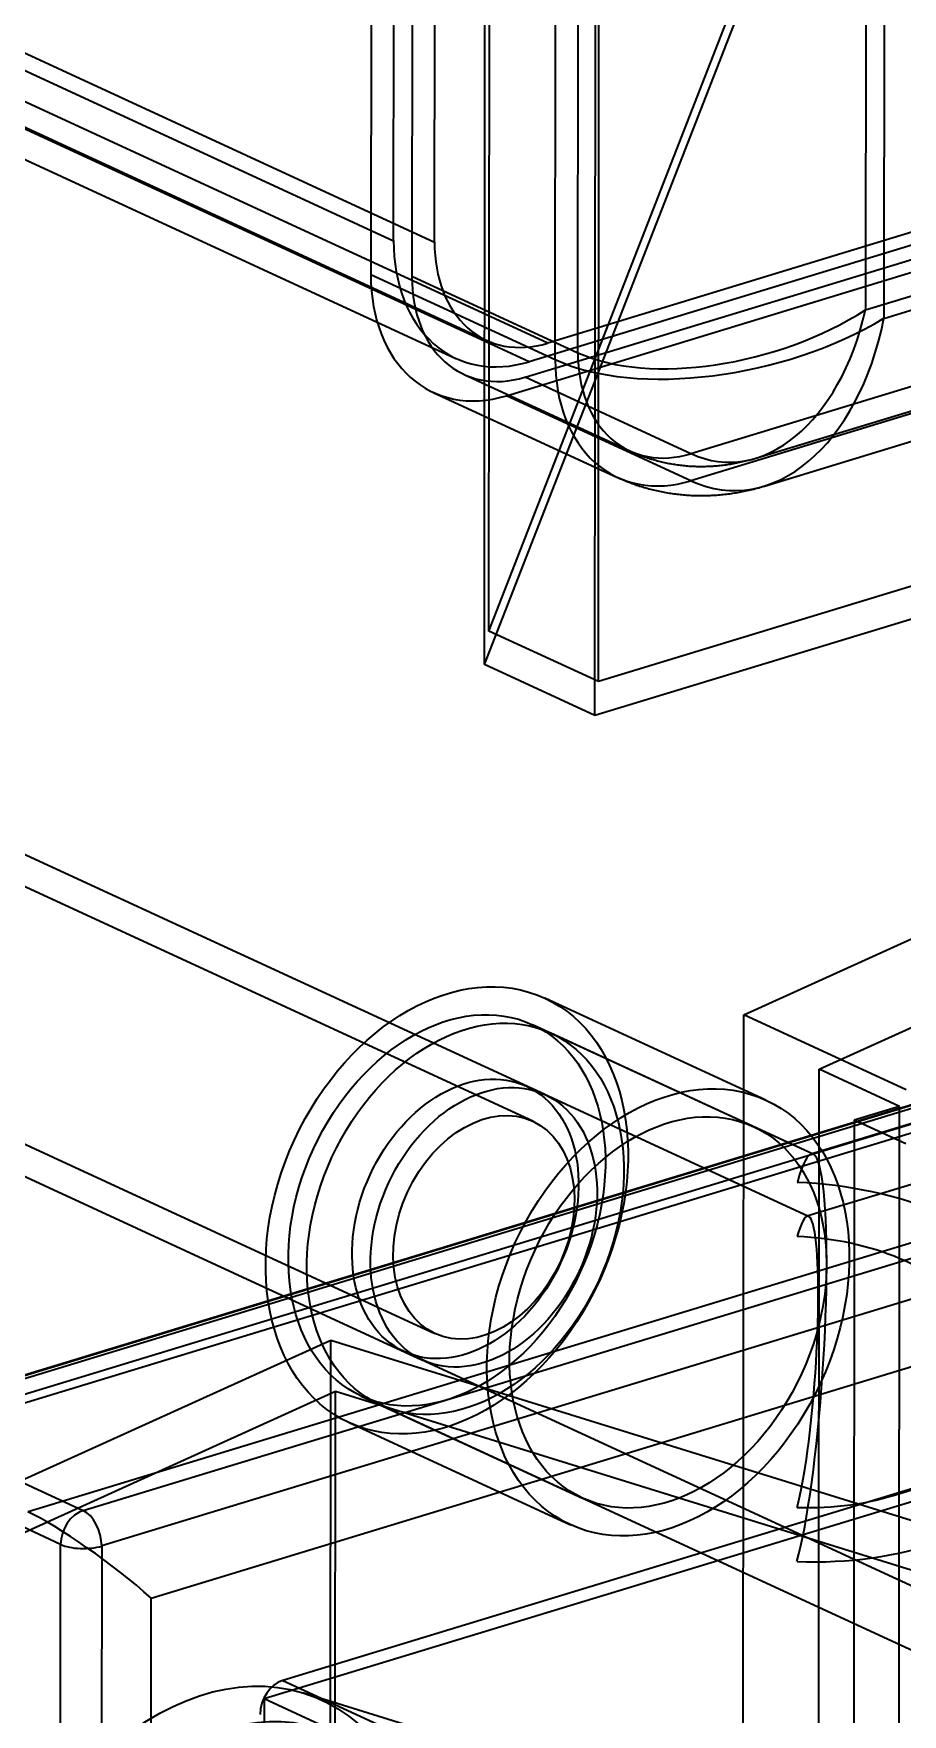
# Model space of a CAD drawing. Header units: millimetres. Extents: x 13 to 1054, y -1204 to 736.
# Drawn here: x 240.8 to 315.2, y 240.9 to 384.7 of the extents above; entities that cross this region are included whole.
import ezdxf

# ---------------------------------------------------------------- set-up
doc = ezdxf.new("R2010")
doc.units = ezdxf.units.MM
doc.layers.add('1', color=7, linetype='Continuous', true_color=0xffffff)

msp = doc.modelspace()

# ---------------------------------------------------------------- linework, layer by layer
at = {"layer": '1', "color": 254, "linetype": 'Continuous', "lineweight": 35}
for p, q in [((279.44, 330.7), (279.58, 531.87)), ((279.83, 333.56), (279.97, 531.03)), ((288.91, 326.33), (289.05, 527.51)), ((289.2, 329.24), (289.34, 526.71)), ((279.44, 330.7), (322.25, 440.43)), ((279.83, 333.56), (321.86, 441.28)), ((455.16, 379.79), (289.2, 329.24)), ((457.98, 377.83), (288.91, 326.33)), ((289.2, 329.24), (279.83, 333.56)), ((288.91, 326.33), (279.44, 330.7))]:
    msp.add_line(p, q, dxfattribs=at)
at = {"layer": '1', "color": 7, "linetype": 'Continuous', "lineweight": 35}
for p, q in [((269.84, 521.67), (269.72, 364.07)), ((273.35, 521.53), (273.24, 363.93)), ((271.66, 366.97), (271.77, 519.94)), ((275.18, 366.84), (275.29, 519.8)), ((287.44, 357.38), (287.56, 514.98)), ((285.5, 356.79), (285.62, 514.39)), ((312.17, 509.38), (312.07, 361.05)), ((313.75, 508.65), (313.64, 360.32)), ((134.72, 431.62), (275.18, 366.84)), ((132.78, 431.03), (271.66, 366.97)), ((139.18, 423.22), (279.64, 358.44)), ((284.86, 358.2), (144.4, 422.99)), ((138.13, 420.95), (277.01, 356.9)), ((283.28, 356.61), (144.4, 420.67)), ((312.07, 361.05), (436.15, 398.84)), ((412.83, 397.17), (284.86, 358.2)), ((313.64, 360.32), (437.73, 398.12)), ((411.25, 395.59), (283.28, 356.61)), ((282.92, 355.29), (414.77, 395.45)), ((281.34, 353.7), (413.19, 393.86)), ((428.97, 388.9), (297.13, 348.74)), ((302.68, 348.36), (433.64, 388.25)), ((428.97, 386.58), (297.13, 346.42)), ((303.41, 345.97), (434.37, 385.85)), ((269.72, 364.07), (285.5, 356.79)), ((273.24, 363.93), (287.44, 357.38)), ((227.74, 265.85), (534.09, 359.15)), ((534.26, 359.49), (227.91, 266.19)), ((534.4, 359.47), (228.06, 266.17)), ((534.47, 357.88), (227.35, 264.35)), ((228.06, 263.85), (534.4, 357.15)), ((277.7, 355.53), (291.9, 348.98)), ((297.13, 348.74), (282.92, 355.29)), ((275.07, 353.99), (290.85, 346.71)), ((297.13, 346.42), (281.34, 353.7)), ((546.71, 351.48), (240.37, 258.18)), ((245.1, 258.31), (551.45, 351.61)), ((553.02, 348.56), (246.68, 255.27)), ((250.91, 250.81), (545.62, 340.57)), ((529.74, 325.25), (262.18, 243.77)), ((528.16, 323.67), (260.6, 242.18)), ((266.29, 272.86), (210.26, 247.45)), ((266.22, 178.3), (266.29, 272.86)), ((358.82, 244.16), (266.29, 272.86)), ((266.69, 268.5), (214.48, 244.82)), ((266.62, 179.5), (266.69, 268.5)), ((356.91, 240.51), (266.69, 268.5)), ((228.06, 266.17), (245.1, 258.31)), ((243.16, 255.4), (226.12, 263.26)), ((242.96, -22.71), (243.16, 255.4)), ((246.68, 255.27), (246.48, -22.85)), ((250.72, -13.4), (250.91, 250.81)), ((262.18, 243.77), (421.58, 170.25)), ((260.6, 242.18), (260.43, 10.41)), ((421.58, 167.93), (260.6, 242.18))]:
    msp.add_line(p, q, dxfattribs=at)
at = {"layer": '1', "color": 252, "linetype": 'Continuous', "lineweight": 35}
for p, q in [((301.65, 300.71), (360.09, 327.21)), ((308.11, 296.06), (360.05, 319.62)), ((301.43, 4.06), (301.65, 300.71)), ((315.54, 294.31), (301.65, 300.71)), ((307.9, 8.68), (308.11, 296.06)), ((314.99, 292.89), (308.11, 296.06)), ((314.99, 292.89), (311.11, 291.71)), ((314.78, 5.5), (314.99, 292.89)), ((311.11, 291.71), (310.91, 4.32)), ((315.53, 289.67), (311.11, 291.71)), ((283.96, 236.48), (263.91, 242.7))]:
    msp.add_line(p, q, dxfattribs=at)
at = {"layer": '1', "color": 27, "linetype": 'Continuous', "lineweight": 35}
for p, q in [((284.63, 293.89), (227.81, 320.09)), ((283.58, 291.62), (226.76, 317.82)), ((303.55, 293.42), (284.61, 302.15)), ((218.39, 299.66), (275.2, 273.45)), ((302.5, 291.15), (283.56, 299.88)), ((307.59, 288.8), (285.14, 299.15)), ((217.34, 297.39), (274.15, 271.18)), ((336.02, 297.53), (307.4, 288.81)), ((307.2, 283.47), (283.05, 294.61)), ((337.48, 292.75), (307.06, 283.48)), ((272.58, 271.91), (329.39, 245.71)), ((268.9, 268.1), (287.84, 259.36)), ((314.34, 259.57), (344.76, 268.83)), ((270.48, 267.37), (327.3, 241.17)), ((267.86, 265.83), (286.8, 257.09))]:
    msp.add_line(p, q, dxfattribs=at)
at = {"layer": '1', "color": 7, "linetype": 'Continuous', "lineweight": 35}
for centre, major_axis, ratio, start_param, end_param in [((283.3, 370.52), (6.28, 13.62), 0.718822, 2.140417, 3.711214), ((284.87, 369.79), (5.24, 11.35), 0.718822, 2.140417, 3.711214), ((281.35, 367.61), (-6.28, -13.62), 0.718822, 5.28201, 6.852806), ((282.93, 366.88), (-5.24, -11.35), 0.718822, 5.28201, 6.852806), ((301.02, 366.15), (17.32, 4.91), 0.512275, 3.680416, 5.251212), ((301.02, 366.15), (1.07, 18.12), 0.643575, 2.894913, 4.465709), ((301.02, 366.15), (19.86, 4.81), 0.499476, 3.704303, 5.275099), ((301.02, 366.15), (0.27, 20.56), 0.642361, 2.862803, 4.433599), ((297.14, 360.33), (6.28, 13.62), 0.718822, 2.140417, 3.711214), ((297.14, 360.33), (5.24, 11.35), 0.718822, 2.140417, 3.711214), ((246.18, 253), (-7.46, 5.53), 0.137394, 4.130268, 5.701064), ((245.1, 255.99), (1.05, 2.27), 0.718822, 0.569621, 2.140417), ((245.1, 255.99), (-0.73, 2.39), 0.585427, 4.231622, 5.802418), ((245.1, 255.99), (2.5, 0), 0.374927, 3.825068, 5.395865), ((262.18, 241.45), (-1.05, -2.27), 0.718822, 3.711214, 5.28201)]:
    msp.add_ellipse(centre, major_axis=major_axis, ratio=ratio, start_param=start_param, end_param=end_param, dxfattribs=at)
at = {"layer": '1', "color": 27, "linetype": 'Continuous', "lineweight": 35}
for centre, major_axis in [((276.23, 283.99), (-8.38, -18.16)), ((276.23, 283.99), (7.33, 15.89)), ((277.81, 283.26), (-7.33, -15.89)), ((277.81, 283.26), (-5.24, -11.35)), ((295.17, 275.26), (-8.38, -18.16)), ((279.39, 282.54), (-5.24, -11.35)), ((295.17, 275.26), (-7.33, -15.89)), ((279.39, 282.54), (4.19, 9.08))]:
    msp.add_ellipse(centre, major_axis=major_axis, ratio=0.718822, dxfattribs=at)
for major_axis, ratio, start_param, end_param in [((1.28, 18.66), 0.116726, 3.666785, 6.808378), ((-24.59, 1.68), 0.657242, 1.615223, 4.756816), ((0.91, 13.33), 0.116726, 3.666785, 6.808378), ((-17.57, 1.2), 0.657242, 1.615223, 4.756816)]:
    msp.add_ellipse((306.22, 270.16), major_axis=major_axis, ratio=ratio, start_param=start_param, end_param=end_param, dxfattribs=at)
at = {"layer": '1', "color": 252, "linetype": 'Continuous', "lineweight": 35}
for centre, major_axis in [((253.09, 207.84), (-10.81, -34.86)), ((255.02, 207.24), (-10.07, -32.47)), ((273.14, 201.62), (-11.11, -35.82))]:
    msp.add_ellipse(centre, major_axis=major_axis, ratio=0.590051, dxfattribs=at)
msp.add_ellipse((252.83, 222.36), major_axis=(-5.08, -16.39), ratio=0.590051, start_param=2.8302, end_param=4.342761, dxfattribs=at)
at = {"layer": '1', "color": 7, "linetype": 'Continuous', "lineweight": 35}
for points, knots in [([(291.9, 348.98), (292.05, 348.91), (292.35, 348.78), (292.81, 348.6), (293.28, 348.43), (293.76, 348.27), (294.24, 348.14), (294.73, 348.02), (295.22, 347.91), (295.72, 347.83), (296.21, 347.76), (296.72, 347.7), (297.22, 347.67), (297.73, 347.65), (298.23, 347.65), (298.74, 347.67), (299.25, 347.7), (299.77, 347.75), (300.28, 347.81), (300.79, 347.9), (301.3, 348), (301.82, 348.12), (302.28, 348.24), (302.56, 348.32), (302.68, 348.36)], [0, 0, 0, 0, 0.043572, 0.08896, 0.134328, 0.179697, 0.225077, 0.270481, 0.315923, 0.361415, 0.406974, 0.452616, 0.498359, 0.544221, 0.590223, 0.636388, 0.68274, 0.729305, 0.776111, 0.823188, 0.870567, 0.918281, 0.966364, 1, 1, 1, 1]), ([(290.85, 346.71), (291.01, 346.64), (291.34, 346.49), (291.84, 346.29), (292.35, 346.1), (292.86, 345.93), (293.39, 345.78), (293.91, 345.64), (294.44, 345.52), (294.98, 345.42), (295.52, 345.33), (296.06, 345.26), (296.6, 345.21), (297.15, 345.17), (297.69, 345.15), (298.24, 345.15), (298.79, 345.17), (299.34, 345.2), (299.9, 345.25), (300.45, 345.31), (301, 345.4), (301.55, 345.5), (302.1, 345.62), (302.65, 345.75), (303.09, 345.87), (303.34, 345.95), (303.41, 345.97)], [0, 0, 0, 0, 0.040588, 0.082871, 0.125132, 0.167384, 0.209636, 0.251896, 0.294173, 0.336476, 0.378814, 0.421199, 0.463641, 0.506153, 0.548749, 0.591442, 0.634248, 0.677185, 0.72027, 0.763522, 0.806962, 0.850614, 0.894499, 0.938643, 0.98307, 1, 1, 1, 1])]:
    msp.add_open_spline(points, degree=3, knots=knots, dxfattribs=at)

doc.saveas('drawing.dxf')
